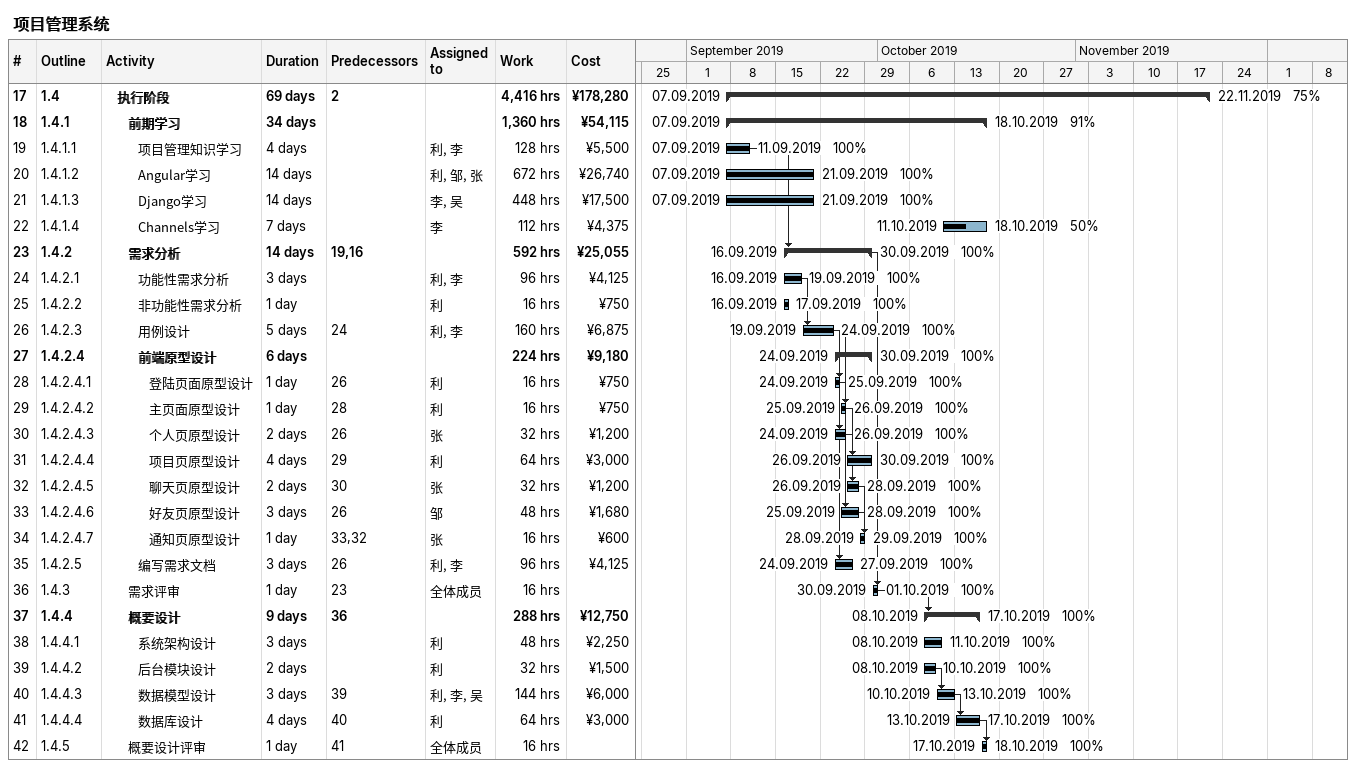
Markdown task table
项目管理系统

| ID | WBS | Task | Duration | Start | Finish | Predecessors | Resources | % complete | Work (h) | Cost (¥) |
|---|---|---|---|---|---|---|---|---|---|---|
| 17 | 1.4 | **执行阶段** | 69d | 2019-09-07 | 2019-11-22 | 2 |  | 75 | 4416 | 178280 |
| 18 | 1.4.1 | **前期学习** | 34d | 2019-09-07 | 2019-10-18 |  |  | 91 | 1360 | 54115 |
| 19 | 1.4.1.1 | 项目管理知识学习 | 4d | 2019-09-07 | 2019-09-11 |  | 利, 李 | 100 | 128 | 5500 |
| 20 | 1.4.1.2 | Angular学习 | 14d | 2019-09-07 | 2019-09-21 |  | 利, 邹, 张 | 100 | 672 | 26740 |
| 21 | 1.4.1.3 | Django学习 | 14d | 2019-09-07 | 2019-09-21 |  | 李, 吴 | 100 | 448 | 17500 |
| 22 | 1.4.1.4 | Channels学习 | 7d | 2019-10-11 | 2019-10-18 |  | 李 | 50 | 112 | 4375 |
| 23 | 1.4.2 | **需求分析** | 14d | 2019-09-16 | 2019-09-30 | 19, 16 |  | 100 | 592 | 25055 |
| 24 | 1.4.2.1 | 功能性需求分析 | 3d | 2019-09-16 | 2019-09-19 |  | 利, 李 | 100 | 96 | 4125 |
| 25 | 1.4.2.2 | 非功能性需求分析 | 1d | 2019-09-16 | 2019-09-17 |  | 利 | 100 | 16 | 750 |
| 26 | 1.4.2.3 | 用例设计 | 5d | 2019-09-19 | 2019-09-24 | 24 | 利, 李 | 100 | 160 | 6875 |
| 27 | 1.4.2.4 | **前端原型设计** | 6d | 2019-09-24 | 2019-09-30 |  |  | 100 | 224 | 9180 |
| 28 | 1.4.2.4.1 | 登陆页面原型设计 | 1d | 2019-09-24 | 2019-09-25 | 26 | 利 | 100 | 16 | 750 |
| 29 | 1.4.2.4.2 | 主页面原型设计 | 1d | 2019-09-25 | 2019-09-26 | 28 | 利 | 100 | 16 | 750 |
| 30 | 1.4.2.4.3 | 个人页原型设计 | 2d | 2019-09-24 | 2019-09-26 | 26 | 张 | 100 | 32 | 1200 |
| 31 | 1.4.2.4.4 | 项目页原型设计 | 4d | 2019-09-26 | 2019-09-30 | 29 | 利 | 100 | 64 | 3000 |
| 32 | 1.4.2.4.5 | 聊天页原型设计 | 2d | 2019-09-26 | 2019-09-28 | 30 | 张 | 100 | 32 | 1200 |
| 33 | 1.4.2.4.6 | 好友页原型设计 | 3d | 2019-09-25 | 2019-09-28 | 26 | 邹 | 100 | 48 | 1680 |
| 34 | 1.4.2.4.7 | 通知页原型设计 | 1d | 2019-09-28 | 2019-09-29 | 33, 32 | 张 | 100 | 16 | 600 |
| 35 | 1.4.2.5 | 编写需求文档 | 3d | 2019-09-24 | 2019-09-27 | 26 | 利, 李 | 100 | 96 | 4125 |
| 36 | 1.4.3 | 需求评审 | 1d | 2019-09-30 | 2019-10-01 | 23 | 全体成员 | 100 | 16 |  |
| 37 | 1.4.4 | **概要设计** | 9d | 2019-10-08 | 2019-10-17 | 36 |  | 100 | 288 | 12750 |
| 38 | 1.4.4.1 | 系统架构设计 | 3d | 2019-10-08 | 2019-10-11 |  | 利 | 100 | 48 | 2250 |
| 39 | 1.4.4.2 | 后台模块设计 | 2d | 2019-10-08 | 2019-10-10 |  | 利 | 100 | 32 | 1500 |
| 40 | 1.4.4.3 | 数据模型设计 | 3d | 2019-10-10 | 2019-10-13 | 39 | 利, 李, 吴 | 100 | 144 | 6000 |
| 41 | 1.4.4.4 | 数据库设计 | 4d | 2019-10-13 | 2019-10-17 | 40 | 利 | 100 | 64 | 3000 |
| 42 | 1.4.5 | 概要设计评审 | 1d | 2019-10-17 | 2019-10-18 | 41 | 全体成员 | 100 | 16 |  |
